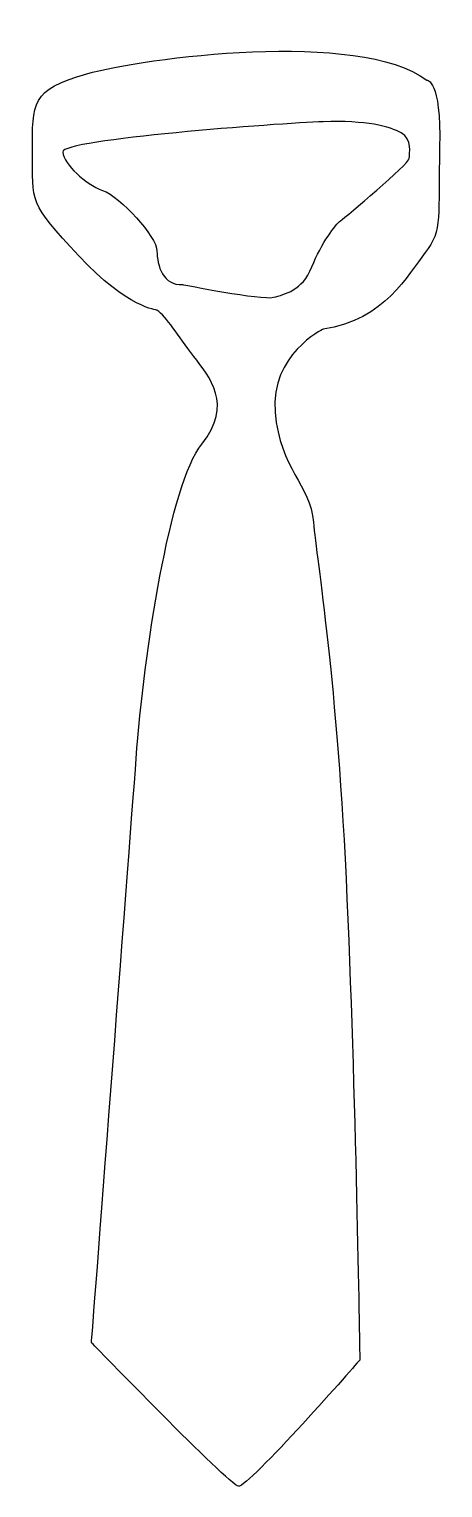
# Model space of a CAD drawing. Header units: centimetres. Extents: x -2.7 to 2.7, y -9.5 to 9.8.
import ezdxf

# ---------------------------------------------------------------- set-up
doc = ezdxf.new("R2010")
doc.units = ezdxf.units.CM
doc.header["$MEASUREMENT"] = 0
doc.layers.add('Camada 1', color=7, linetype='Continuous')

msp = doc.modelspace()

# ---------------------------------------------------------------- linework, layer by layer
at = {"layer": 'Camada 1'}
for points, knots in [([(2.53079, 9.13889), (1.64124, 9.81673), (-1.23973, 9.43544), (-1.98104, 9.22364), (-1.98104, 9.22364), (-2.72256, 9.01181), (-2.70134, 8.84235), (-2.70134, 8.18555), (-2.70134, 8.18555), (-2.70134, 7.52896), (-2.74381, 7.50793), (-2.087, 6.80866), (-2.087, 6.80866), (-1.43041, 6.10979), (-1.04901, 6.08857), (-1.04901, 6.08857), (-1.04901, 6.08857), (-0.92182, 6.00382), (-0.77361, 5.74964), (-0.56189, 5.47423), (-0.56189, 5.47423), (-0.34996, 5.19883), (-0.03227, 4.83886), (-0.45592, 4.30927), (-0.45592, 4.30927), (-0.87957, 3.77968), (-1.21849, 1.55549), (-1.32445, 0.13613), (-1.32445, 0.13613), (-1.43042, -1.28304), (-1.91757, -7.61685), (-1.91757, -7.61685), (-1.91757, -7.61685), (-1.91757, -7.61685), (-0.09581, -9.50211), (0.03119, -9.52333), (0.03119, -9.52333), (0.15838, -9.54436), (1.64123, -7.84979), (1.64123, -7.84979), (1.64123, -7.84979), (1.64123, -7.84979), (1.59879, -4.65114), (1.47179, -1.72791), (1.47179, -1.72791), (1.34458, 1.19534), (1.06917, 2.76292), (1.02692, 3.27129), (1.02692, 3.27129), (0.98448, 3.77966), (0.58205, 3.97035), (0.51855, 4.73272), (0.51855, 4.73272), (0.45505, 5.49549), (1.15392, 5.83439), (1.15392, 5.83439), (1.15392, 5.83439), (1.98019, 5.96139), (2.27681, 6.55469), (2.50957, 6.85113), (2.50957, 6.85113), (2.74275, 7.1476), (2.67904, 7.33828), (2.70026, 8.24927), (2.70026, 8.24927), (2.7215, 9.16003), (2.53079, 9.13889), (2.53079, 9.13889)], [0, 0, 0, 0, 0.05555556, 0.05555556, 0.05555556, 0.05555556, 0.11111111, 0.11111111, 0.11111111, 0.11111111, 0.16666667, 0.16666667, 0.16666667, 0.16666667, 0.22222222, 0.22222222, 0.22222222, 0.22222222, 0.27777778, 0.27777778, 0.27777778, 0.27777778, 0.33333333, 0.33333333, 0.33333333, 0.33333333, 0.38888889, 0.38888889, 0.38888889, 0.38888889, 0.44444444, 0.44444444, 0.44444444, 0.44444444, 0.5, 0.5, 0.5, 0.5, 0.55555556, 0.55555556, 0.55555556, 0.55555556, 0.61111111, 0.61111111, 0.61111111, 0.61111111, 0.66666667, 0.66666667, 0.66666667, 0.66666667, 0.72222222, 0.72222222, 0.72222222, 0.72222222, 0.77777778, 0.77777778, 0.77777778, 0.77777778, 0.83333333, 0.83333333, 0.83333333, 0.83333333, 0.88888889, 0.88888889, 0.88888889, 0.88888889, 1, 1, 1, 1]), ([(2.29785, 8.10101), (2.29785, 8.03732), (1.45057, 7.31702), (1.38686, 7.27495), (1.38686, 7.27495), (1.32336, 7.23248), (1.13286, 6.97809), (1.00567, 6.6604), (1.00567, 6.6604), (0.87867, 6.34271), (0.64555, 6.30025), (0.4973, 6.258), (0.4973, 6.258), (0.34905, 6.21575), (-0.71013, 6.42747), (-0.71013, 6.42747), (-0.71013, 6.42747), (-0.96432, 6.40625), (-1.04903, 6.68166), (-1.04903, 6.87234), (-1.04903, 6.87234), (-1.04903, 7.06303), (-1.53618, 7.59264), (-1.76933, 7.67736), (-1.76933, 7.67736), (-2.00229, 7.76211), (-2.27769, 8.01608), (-2.29894, 8.18555), (-2.29894, 8.18555), (-2.31997, 8.35512), (0.58203, 8.56695), (1.1539, 8.58806), (1.1539, 8.58806), (1.72577, 8.60931), (2.04364, 8.52456), (2.19207, 8.43973), (2.19207, 8.43973), (2.34011, 8.35512), (2.29785, 8.16433), (2.29785, 8.10101)], [0, 0, 0, 0, 0.09090909, 0.09090909, 0.09090909, 0.09090909, 0.18181818, 0.18181818, 0.18181818, 0.18181818, 0.27272727, 0.27272727, 0.27272727, 0.27272727, 0.36363636, 0.36363636, 0.36363636, 0.36363636, 0.45454545, 0.45454545, 0.45454545, 0.45454545, 0.54545455, 0.54545455, 0.54545455, 0.54545455, 0.63636364, 0.63636364, 0.63636364, 0.63636364, 0.72727273, 0.72727273, 0.72727273, 0.72727273, 0.81818182, 0.81818182, 0.81818182, 0.81818182, 1, 1, 1, 1])]:
    msp.add_open_spline(points, degree=3, knots=knots, dxfattribs=at)

doc.saveas('drawing.dxf')
